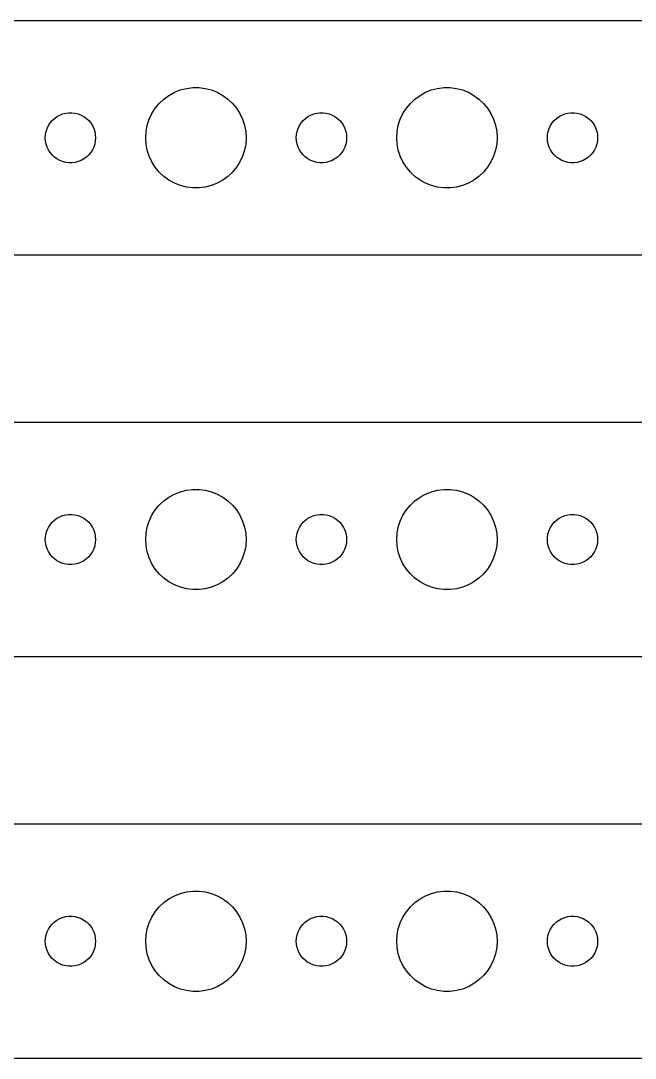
# Model space of a CAD drawing. Header units: metres. Extents: x -150 to 150, y 41 to 103.
# Drawn here: x -78 to -41.2, y 41 to 103 of the extents above; entities that cross this region are included whole.
import ezdxf

# ---------------------------------------------------------------- set-up
doc = ezdxf.new("R2010")
doc.units = ezdxf.units.M

msp = doc.modelspace()

# ---------------------------------------------------------------- linework, layer by layer
for p, q in [((144.814, 102.99), (-144.814, 102.99)), ((-69.1075, 98.533), (-68.7773, 98.7145)), ((-68.7773, 98.7145), (-68.427, 98.8532)), ((-68.427, 98.8532), (-68.0621, 98.9469)), ((-68.0621, 98.9469), (-67.6884, 98.9941)), ((-67.6884, 98.9941), (-67.3116, 98.9941)), ((-67.3116, 98.9941), (-66.9379, 98.9469)), ((-66.9379, 98.9469), (-66.573, 98.8532)), ((-66.573, 98.8532), (-66.2227, 98.7145)), ((-66.2227, 98.7145), (-65.8925, 98.533)), ((-54.1075, 98.533), (-53.7773, 98.7145)), ((-53.7773, 98.7145), (-53.427, 98.8532)), ((-53.427, 98.8532), (-53.0621, 98.9469)), ((-53.0621, 98.9469), (-52.6884, 98.9941)), ((-52.6884, 98.9941), (-52.3116, 98.9941)), ((-52.3116, 98.9941), (-51.9379, 98.9469)), ((-51.9379, 98.9469), (-51.5729, 98.8532)), ((-51.5729, 98.8532), (-51.2227, 98.7145)), ((-51.2227, 98.7145), (-50.8925, 98.533)), ((-69.927, 97.7634), (-69.6869, 98.0536)), ((-69.6869, 98.0536), (-69.4123, 98.3115)), ((-69.4123, 98.3115), (-69.1075, 98.533)), ((-65.8925, 98.533), (-65.5877, 98.3115)), ((-65.5877, 98.3115), (-65.3131, 98.0536)), ((-65.3131, 98.0536), (-65.073, 97.7634)), ((-54.927, 97.7634), (-54.6869, 98.0536)), ((-54.6869, 98.0536), (-54.4123, 98.3115)), ((-54.4123, 98.3115), (-54.1075, 98.533)), ((-50.8925, 98.533), (-50.5877, 98.3115)), ((-50.5877, 98.3115), (-50.3131, 98.0536)), ((-50.3131, 98.0536), (-50.0729, 97.7634)), ((-75.8037, 97.2665), (-75.6387, 97.3572)), ((-75.6387, 97.3572), (-75.4635, 97.4266)), ((-75.4635, 97.4266), (-75.2811, 97.4734)), ((-75.2811, 97.4734), (-75.0942, 97.497)), ((-75.0942, 97.497), (-74.9058, 97.497)), ((-74.9058, 97.497), (-74.7189, 97.4734)), ((-74.7189, 97.4734), (-74.5365, 97.4266)), ((-74.5365, 97.4266), (-74.3613, 97.3572)), ((-74.3613, 97.3572), (-74.1963, 97.2665)), ((-70.2893, 97.1044), (-70.1289, 97.4453)), ((-70.1289, 97.4453), (-69.927, 97.7634)), ((-65.073, 97.7634), (-64.8711, 97.4453)), ((-64.8711, 97.4453), (-64.7107, 97.1044)), ((-60.8037, 97.2665), (-60.6387, 97.3572)), ((-60.6387, 97.3572), (-60.4635, 97.4266)), ((-60.4635, 97.4266), (-60.2811, 97.4734)), ((-60.2811, 97.4734), (-60.0942, 97.497)), ((-60.0942, 97.497), (-59.9058, 97.497)), ((-59.9058, 97.497), (-59.7189, 97.4734)), ((-59.7189, 97.4734), (-59.5365, 97.4266)), ((-59.5365, 97.4266), (-59.3613, 97.3572)), ((-59.3613, 97.3572), (-59.1963, 97.2665)), ((-55.2893, 97.1044), (-55.1289, 97.4453)), ((-55.1289, 97.4453), (-54.927, 97.7634)), ((-50.0729, 97.7634), (-49.8711, 97.4453)), ((-49.8711, 97.4453), (-49.7107, 97.1044)), ((-45.8037, 97.2665), (-45.6387, 97.3572)), ((-45.6387, 97.3572), (-45.4635, 97.4266)), ((-45.4635, 97.4266), (-45.2811, 97.4734)), ((-45.2811, 97.4734), (-45.0942, 97.497)), ((-45.0942, 97.497), (-44.9058, 97.497)), ((-44.9058, 97.497), (-44.7189, 97.4734)), ((-44.7189, 97.4734), (-44.5365, 97.4266)), ((-44.5365, 97.4266), (-44.3613, 97.3572)), ((-44.3613, 97.3572), (-44.1963, 97.2665)), ((-76.3947, 96.5522), (-76.3145, 96.7226)), ((-76.3145, 96.7226), (-76.2135, 96.8817)), ((-76.2135, 96.8817), (-76.0934, 97.0268)), ((-76.0934, 97.0268), (-75.9561, 97.1558)), ((-75.9561, 97.1558), (-75.8037, 97.2665)), ((-74.1963, 97.2665), (-74.0439, 97.1558)), ((-74.0439, 97.1558), (-73.9065, 97.0268)), ((-73.9065, 97.0268), (-73.7865, 96.8817)), ((-73.7865, 96.8817), (-73.6855, 96.7226)), ((-73.6855, 96.7226), (-73.6053, 96.5522)), ((-70.4763, 96.376), (-70.4057, 96.7461)), ((-70.4057, 96.7461), (-70.2893, 97.1044)), ((-64.7107, 97.1044), (-64.5943, 96.7461)), ((-64.5943, 96.7461), (-64.5237, 96.376)), ((-61.3947, 96.5522), (-61.3145, 96.7226)), ((-61.3145, 96.7226), (-61.2135, 96.8817)), ((-61.2135, 96.8817), (-61.0934, 97.0268)), ((-61.0934, 97.0268), (-60.9561, 97.1558)), ((-60.9561, 97.1558), (-60.8037, 97.2665)), ((-59.1963, 97.2665), (-59.0439, 97.1558)), ((-59.0439, 97.1558), (-58.9065, 97.0268)), ((-58.9065, 97.0268), (-58.7865, 96.8817)), ((-58.7865, 96.8817), (-58.6855, 96.7226)), ((-58.6855, 96.7226), (-58.6053, 96.5522)), ((-55.4763, 96.376), (-55.4057, 96.7461)), ((-55.4057, 96.7461), (-55.2893, 97.1044)), ((-49.7107, 97.1044), (-49.5942, 96.7461)), ((-49.5942, 96.7461), (-49.5237, 96.376)), ((-46.3947, 96.5522), (-46.3145, 96.7226)), ((-46.3145, 96.7226), (-46.2135, 96.8817)), ((-46.2135, 96.8817), (-46.0934, 97.0268)), ((-46.0934, 97.0268), (-45.9561, 97.1558)), ((-45.9561, 97.1558), (-45.8037, 97.2665)), ((-44.1963, 97.2665), (-44.0439, 97.1558)), ((-44.0439, 97.1558), (-43.9065, 97.0268)), ((-43.9065, 97.0268), (-43.7865, 96.8817)), ((-43.7865, 96.8817), (-43.6855, 96.7226)), ((-43.6855, 96.7226), (-43.6053, 96.5522)), ((-76.5, 96), (-76.4882, 96.188)), ((-76.4882, 96.188), (-76.4529, 96.373)), ((-76.4529, 96.373), (-76.3947, 96.5522)), ((-73.6053, 96.5522), (-73.5471, 96.373)), ((-73.5471, 96.373), (-73.5118, 96.188)), ((-73.5118, 96.188), (-73.5, 96)), ((-70.5, 96), (-70.4763, 96.376)), ((-64.5237, 96.376), (-64.5, 96)), ((-61.5, 96), (-61.4882, 96.188)), ((-61.4882, 96.188), (-61.4529, 96.373)), ((-61.4529, 96.373), (-61.3947, 96.5522)), ((-58.6053, 96.5522), (-58.5471, 96.373)), ((-58.5471, 96.373), (-58.5118, 96.188)), ((-58.5118, 96.188), (-58.5, 96)), ((-55.5, 96), (-55.4763, 96.376)), ((-49.5237, 96.376), (-49.5, 96)), ((-46.5, 96), (-46.4882, 96.188)), ((-46.4882, 96.188), (-46.4529, 96.373)), ((-46.4529, 96.373), (-46.3947, 96.5522)), ((-43.6053, 96.5522), (-43.5471, 96.373)), ((-43.5471, 96.373), (-43.5118, 96.188)), ((-43.5118, 96.188), (-43.5, 96)), ((-76.4882, 95.812), (-76.5, 96)), ((-76.4529, 95.627), (-76.4882, 95.812)), ((-76.3947, 95.4478), (-76.4529, 95.627)), ((-73.5471, 95.627), (-73.6053, 95.4478)), ((-73.5118, 95.812), (-73.5471, 95.627)), ((-73.5, 96), (-73.5118, 95.812)), ((-70.4763, 95.624), (-70.5, 96)), ((-70.4057, 95.2539), (-70.4763, 95.624)), ((-64.5237, 95.624), (-64.5943, 95.2539)), ((-64.5, 96), (-64.5237, 95.624)), ((-61.4882, 95.812), (-61.5, 96)), ((-61.4529, 95.627), (-61.4882, 95.812)), ((-61.3947, 95.4478), (-61.4529, 95.627)), ((-58.5471, 95.627), (-58.6053, 95.4478)), ((-58.5118, 95.812), (-58.5471, 95.627)), ((-58.5, 96), (-58.5118, 95.812)), ((-55.4763, 95.624), (-55.5, 96)), ((-55.4057, 95.2539), (-55.4763, 95.624)), ((-49.5237, 95.624), (-49.5942, 95.2539)), ((-49.5, 96), (-49.5237, 95.624)), ((-46.4882, 95.812), (-46.5, 96)), ((-46.4529, 95.627), (-46.4882, 95.812)), ((-46.3947, 95.4478), (-46.4529, 95.627)), ((-43.5471, 95.627), (-43.6053, 95.4478)), ((-43.5118, 95.812), (-43.5471, 95.627)), ((-43.5, 96), (-43.5118, 95.812)), ((-76.3145, 95.2774), (-76.3947, 95.4478)), ((-76.2135, 95.1183), (-76.3145, 95.2774)), ((-76.0934, 94.9732), (-76.2135, 95.1183)), ((-75.9561, 94.8442), (-76.0934, 94.9732)), ((-75.8037, 94.7335), (-75.9561, 94.8442)), ((-74.0439, 94.8442), (-74.1963, 94.7335)), ((-73.9065, 94.9732), (-74.0439, 94.8442)), ((-73.7865, 95.1183), (-73.9065, 94.9732)), ((-73.6855, 95.2774), (-73.7865, 95.1183)), ((-73.6053, 95.4478), (-73.6855, 95.2774)), ((-70.2893, 94.8956), (-70.4057, 95.2539)), ((-70.1289, 94.5547), (-70.2893, 94.8956)), ((-64.7107, 94.8956), (-64.8711, 94.5547)), ((-64.5943, 95.2539), (-64.7107, 94.8956)), ((-61.3145, 95.2774), (-61.3947, 95.4478)), ((-61.2135, 95.1183), (-61.3145, 95.2774)), ((-61.0934, 94.9732), (-61.2135, 95.1183)), ((-60.9561, 94.8442), (-61.0934, 94.9732)), ((-60.8037, 94.7335), (-60.9561, 94.8442)), ((-59.0439, 94.8442), (-59.1963, 94.7335)), ((-58.9065, 94.9732), (-59.0439, 94.8442)), ((-58.7865, 95.1183), (-58.9065, 94.9732)), ((-58.6855, 95.2774), (-58.7865, 95.1183)), ((-58.6053, 95.4478), (-58.6855, 95.2774)), ((-55.2893, 94.8956), (-55.4057, 95.2539)), ((-55.1289, 94.5547), (-55.2893, 94.8956)), ((-49.7107, 94.8956), (-49.8711, 94.5547)), ((-49.5942, 95.2539), (-49.7107, 94.8956)), ((-46.3145, 95.2774), (-46.3947, 95.4478)), ((-46.2135, 95.1183), (-46.3145, 95.2774)), ((-46.0934, 94.9732), (-46.2135, 95.1183)), ((-45.9561, 94.8442), (-46.0934, 94.9732)), ((-45.8037, 94.7335), (-45.9561, 94.8442)), ((-44.0439, 94.8442), (-44.1963, 94.7335)), ((-43.9065, 94.9732), (-44.0439, 94.8442)), ((-43.7865, 95.1183), (-43.9065, 94.9732)), ((-43.6855, 95.2774), (-43.7865, 95.1183)), ((-43.6053, 95.4478), (-43.6855, 95.2774)), ((-75.6387, 94.6428), (-75.8037, 94.7335)), ((-75.4635, 94.5734), (-75.6387, 94.6428)), ((-75.2811, 94.5266), (-75.4635, 94.5734)), ((-75.0942, 94.503), (-75.2811, 94.5266)), ((-74.9058, 94.503), (-75.0942, 94.503)), ((-74.7189, 94.5266), (-74.9058, 94.503)), ((-74.5365, 94.5734), (-74.7189, 94.5266)), ((-74.3613, 94.6428), (-74.5365, 94.5734)), ((-74.1963, 94.7335), (-74.3613, 94.6428)), ((-69.927, 94.2366), (-70.1289, 94.5547)), ((-69.6869, 93.9464), (-69.927, 94.2366)), ((-65.073, 94.2366), (-65.3131, 93.9464)), ((-64.8711, 94.5547), (-65.073, 94.2366)), ((-60.6387, 94.6428), (-60.8037, 94.7335)), ((-60.4635, 94.5734), (-60.6387, 94.6428)), ((-60.2811, 94.5266), (-60.4635, 94.5734)), ((-60.0942, 94.503), (-60.2811, 94.5266)), ((-59.9058, 94.503), (-60.0942, 94.503)), ((-59.7189, 94.5266), (-59.9058, 94.503)), ((-59.5365, 94.5734), (-59.7189, 94.5266)), ((-59.3613, 94.6428), (-59.5365, 94.5734)), ((-59.1963, 94.7335), (-59.3613, 94.6428)), ((-54.927, 94.2366), (-55.1289, 94.5547)), ((-54.6869, 93.9464), (-54.927, 94.2366)), ((-50.0729, 94.2366), (-50.3131, 93.9464)), ((-49.8711, 94.5547), (-50.0729, 94.2366)), ((-45.6387, 94.6428), (-45.8037, 94.7335)), ((-45.4635, 94.5734), (-45.6387, 94.6428)), ((-45.2811, 94.5266), (-45.4635, 94.5734)), ((-45.0942, 94.503), (-45.2811, 94.5266)), ((-44.9058, 94.503), (-45.0942, 94.503)), ((-44.7189, 94.5266), (-44.9058, 94.503)), ((-44.5365, 94.5734), (-44.7189, 94.5266)), ((-44.3613, 94.6428), (-44.5365, 94.5734)), ((-44.1963, 94.7335), (-44.3613, 94.6428)), ((-69.4123, 93.6885), (-69.6869, 93.9464)), ((-69.1075, 93.467), (-69.4123, 93.6885)), ((-65.5877, 93.6885), (-65.8925, 93.467)), ((-65.3131, 93.9464), (-65.5877, 93.6885)), ((-54.4123, 93.6885), (-54.6869, 93.9464)), ((-54.1075, 93.467), (-54.4123, 93.6885)), ((-50.5877, 93.6885), (-50.8925, 93.467)), ((-50.3131, 93.9464), (-50.5877, 93.6885)), ((-68.7773, 93.2855), (-69.1075, 93.467)), ((-68.427, 93.1468), (-68.7773, 93.2855)), ((-68.0621, 93.0531), (-68.427, 93.1468)), ((-67.6884, 93.0059), (-68.0621, 93.0531)), ((-67.3116, 93.0059), (-67.6884, 93.0059)), ((-66.9379, 93.0531), (-67.3116, 93.0059)), ((-66.573, 93.1468), (-66.9379, 93.0531)), ((-66.2227, 93.2855), (-66.573, 93.1468)), ((-65.8925, 93.467), (-66.2227, 93.2855)), ((-53.7773, 93.2855), (-54.1075, 93.467)), ((-53.427, 93.1468), (-53.7773, 93.2855)), ((-53.0621, 93.0531), (-53.427, 93.1468)), ((-52.6884, 93.0059), (-53.0621, 93.0531)), ((-52.3116, 93.0059), (-52.6884, 93.0059)), ((-51.9379, 93.0531), (-52.3116, 93.0059)), ((-51.5729, 93.1468), (-51.9379, 93.0531)), ((-51.2227, 93.2855), (-51.5729, 93.1468)), ((-50.8925, 93.467), (-51.2227, 93.2855)), ((-144.814, 89.0099), (144.814, 89.0099)), ((144.814, 78.9901), (-144.814, 78.9901)), ((-69.4123, 74.3115), (-69.1075, 74.533)), ((-69.1075, 74.533), (-68.7773, 74.7145)), ((-68.7773, 74.7145), (-68.427, 74.8532)), ((-68.427, 74.8532), (-68.0621, 74.9469)), ((-68.0621, 74.9469), (-67.6884, 74.9941)), ((-67.6884, 74.9941), (-67.3116, 74.9941)), ((-67.3116, 74.9941), (-66.9379, 74.9469)), ((-66.9379, 74.9469), (-66.573, 74.8532)), ((-66.573, 74.8532), (-66.2227, 74.7145)), ((-66.2227, 74.7145), (-65.8925, 74.533)), ((-65.8925, 74.533), (-65.5877, 74.3115)), ((-54.4123, 74.3115), (-54.1075, 74.533)), ((-54.1075, 74.533), (-53.7773, 74.7145)), ((-53.7773, 74.7145), (-53.427, 74.8532)), ((-53.427, 74.8532), (-53.0621, 74.9469)), ((-53.0621, 74.9469), (-52.6884, 74.9941)), ((-52.6884, 74.9941), (-52.3116, 74.9941)), ((-52.3116, 74.9941), (-51.9379, 74.9469)), ((-51.9379, 74.9469), (-51.5729, 74.8532)), ((-51.5729, 74.8532), (-51.2227, 74.7145)), ((-51.2227, 74.7145), (-50.8925, 74.533)), ((-50.8925, 74.533), (-50.5877, 74.3115)), ((-70.1289, 73.4453), (-69.927, 73.7634)), ((-69.927, 73.7634), (-69.6869, 74.0536)), ((-69.6869, 74.0536), (-69.4123, 74.3115)), ((-65.5877, 74.3115), (-65.3131, 74.0536)), ((-65.3131, 74.0536), (-65.073, 73.7634)), ((-65.073, 73.7634), (-64.8711, 73.4453)), ((-55.1289, 73.4453), (-54.927, 73.7634)), ((-54.927, 73.7634), (-54.6869, 74.0536)), ((-54.6869, 74.0536), (-54.4123, 74.3115)), ((-50.5877, 74.3115), (-50.3131, 74.0536)), ((-50.3131, 74.0536), (-50.0729, 73.7634)), ((-50.0729, 73.7634), (-49.8711, 73.4453)), ((-76.0934, 73.0268), (-75.9561, 73.1558)), ((-75.9561, 73.1558), (-75.8037, 73.2665)), ((-75.8037, 73.2665), (-75.6387, 73.3572)), ((-75.6387, 73.3572), (-75.4635, 73.4266)), ((-75.4635, 73.4266), (-75.2811, 73.4734)), ((-75.2811, 73.4734), (-75.0942, 73.497)), ((-75.0942, 73.497), (-74.9058, 73.497)), ((-74.9058, 73.497), (-74.7189, 73.4734)), ((-74.7189, 73.4734), (-74.5365, 73.4266)), ((-74.5365, 73.4266), (-74.3613, 73.3572)), ((-74.3613, 73.3572), (-74.1963, 73.2665)), ((-74.1963, 73.2665), (-74.0439, 73.1558)), ((-74.0439, 73.1558), (-73.9065, 73.0268)), ((-70.2893, 73.1044), (-70.1289, 73.4453)), ((-64.8711, 73.4453), (-64.7107, 73.1044)), ((-61.0934, 73.0268), (-60.9561, 73.1558)), ((-60.9561, 73.1558), (-60.8037, 73.2665)), ((-60.8037, 73.2665), (-60.6387, 73.3572)), ((-60.6387, 73.3572), (-60.4635, 73.4266)), ((-60.4635, 73.4266), (-60.2811, 73.4734)), ((-60.2811, 73.4734), (-60.0942, 73.497)), ((-60.0942, 73.497), (-59.9058, 73.497)), ((-59.9058, 73.497), (-59.7189, 73.4734)), ((-59.7189, 73.4734), (-59.5365, 73.4266)), ((-59.5365, 73.4266), (-59.3613, 73.3572)), ((-59.3613, 73.3572), (-59.1963, 73.2665)), ((-59.1963, 73.2665), (-59.0439, 73.1558)), ((-59.0439, 73.1558), (-58.9065, 73.0268)), ((-55.2893, 73.1044), (-55.1289, 73.4453)), ((-49.8711, 73.4453), (-49.7107, 73.1044)), ((-46.0934, 73.0268), (-45.9561, 73.1558)), ((-45.9561, 73.1558), (-45.8037, 73.2665)), ((-45.8037, 73.2665), (-45.6387, 73.3572)), ((-45.6387, 73.3572), (-45.4635, 73.4266)), ((-45.4635, 73.4266), (-45.2811, 73.4734)), ((-45.2811, 73.4734), (-45.0942, 73.497)), ((-45.0942, 73.497), (-44.9058, 73.497)), ((-44.9058, 73.497), (-44.7189, 73.4734)), ((-44.7189, 73.4734), (-44.5365, 73.4266)), ((-44.5365, 73.4266), (-44.3613, 73.3572)), ((-44.3613, 73.3572), (-44.1963, 73.2665)), ((-44.1963, 73.2665), (-44.0439, 73.1558)), ((-44.0439, 73.1558), (-43.9065, 73.0268)), ((-76.4529, 72.373), (-76.3947, 72.5522)), ((-76.3947, 72.5522), (-76.3145, 72.7226)), ((-76.3145, 72.7226), (-76.2135, 72.8817)), ((-76.2135, 72.8817), (-76.0934, 73.0268)), ((-73.9065, 73.0268), (-73.7865, 72.8817)), ((-73.7865, 72.8817), (-73.6855, 72.7226)), ((-73.6855, 72.7226), (-73.6053, 72.5522)), ((-73.6053, 72.5522), (-73.5471, 72.373)), ((-70.4763, 72.376), (-70.4057, 72.7461)), ((-70.4057, 72.7461), (-70.2893, 73.1044)), ((-64.7107, 73.1044), (-64.5943, 72.7461)), ((-64.5943, 72.7461), (-64.5237, 72.376)), ((-61.4529, 72.373), (-61.3947, 72.5522)), ((-61.3947, 72.5522), (-61.3145, 72.7226)), ((-61.3145, 72.7226), (-61.2135, 72.8817)), ((-61.2135, 72.8817), (-61.0934, 73.0268)), ((-58.9065, 73.0268), (-58.7865, 72.8817)), ((-58.7865, 72.8817), (-58.6855, 72.7226)), ((-58.6855, 72.7226), (-58.6053, 72.5522)), ((-58.6053, 72.5522), (-58.5471, 72.373)), ((-55.4763, 72.376), (-55.4057, 72.7461)), ((-55.4057, 72.7461), (-55.2893, 73.1044)), ((-49.7107, 73.1044), (-49.5942, 72.7461)), ((-49.5942, 72.7461), (-49.5237, 72.376)), ((-46.4529, 72.373), (-46.3947, 72.5522)), ((-46.3947, 72.5522), (-46.3145, 72.7226)), ((-46.3145, 72.7226), (-46.2135, 72.8817)), ((-46.2135, 72.8817), (-46.0934, 73.0268)), ((-43.9065, 73.0268), (-43.7865, 72.8817)), ((-43.7865, 72.8817), (-43.6855, 72.7226)), ((-43.6855, 72.7226), (-43.6053, 72.5522)), ((-43.6053, 72.5522), (-43.5471, 72.373)), ((-76.5, 72), (-76.4882, 72.188)), ((-76.4882, 71.812), (-76.5, 72)), ((-76.4882, 72.188), (-76.4529, 72.373)), ((-73.5471, 72.373), (-73.5118, 72.188)), ((-73.5118, 72.188), (-73.5, 72)), ((-73.5, 72), (-73.5118, 71.812)), ((-70.5, 72), (-70.4763, 72.376)), ((-70.4763, 71.624), (-70.5, 72)), ((-64.5237, 72.376), (-64.5, 72)), ((-64.5, 72), (-64.5237, 71.624)), ((-61.5, 72), (-61.4882, 72.188)), ((-61.4882, 71.812), (-61.5, 72)), ((-61.4882, 72.188), (-61.4529, 72.373)), ((-58.5471, 72.373), (-58.5118, 72.188)), ((-58.5118, 72.188), (-58.5, 72)), ((-58.5, 72), (-58.5118, 71.812)), ((-55.5, 72), (-55.4763, 72.376)), ((-55.4763, 71.624), (-55.5, 72)), ((-49.5237, 72.376), (-49.5, 72)), ((-49.5, 72), (-49.5237, 71.624)), ((-46.5, 72), (-46.4882, 72.188)), ((-46.4882, 71.812), (-46.5, 72)), ((-46.4882, 72.188), (-46.4529, 72.373)), ((-43.5471, 72.373), (-43.5118, 72.188)), ((-43.5118, 72.188), (-43.5, 72)), ((-43.5, 72), (-43.5118, 71.812)), ((-76.4529, 71.627), (-76.4882, 71.812)), ((-76.3947, 71.4478), (-76.4529, 71.627)), ((-76.3145, 71.2774), (-76.3947, 71.4478)), ((-76.2135, 71.1183), (-76.3145, 71.2774)), ((-73.6855, 71.2774), (-73.7865, 71.1183)), ((-73.6053, 71.4478), (-73.6855, 71.2774)), ((-73.5471, 71.627), (-73.6053, 71.4478)), ((-73.5118, 71.812), (-73.5471, 71.627)), ((-70.4057, 71.2539), (-70.4763, 71.624)), ((-64.5237, 71.624), (-64.5943, 71.2539)), ((-61.4529, 71.627), (-61.4882, 71.812)), ((-61.3947, 71.4478), (-61.4529, 71.627)), ((-61.3145, 71.2774), (-61.3947, 71.4478)), ((-61.2135, 71.1183), (-61.3145, 71.2774)), ((-58.6855, 71.2774), (-58.7865, 71.1183)), ((-58.6053, 71.4478), (-58.6855, 71.2774)), ((-58.5471, 71.627), (-58.6053, 71.4478)), ((-58.5118, 71.812), (-58.5471, 71.627)), ((-55.4057, 71.2539), (-55.4763, 71.624)), ((-49.5237, 71.624), (-49.5942, 71.2539)), ((-46.4529, 71.627), (-46.4882, 71.812)), ((-46.3947, 71.4478), (-46.4529, 71.627)), ((-46.3145, 71.2774), (-46.3947, 71.4478)), ((-46.2135, 71.1183), (-46.3145, 71.2774)), ((-43.6855, 71.2774), (-43.7865, 71.1183)), ((-43.6053, 71.4478), (-43.6855, 71.2774)), ((-43.5471, 71.627), (-43.6053, 71.4478)), ((-43.5118, 71.812), (-43.5471, 71.627)), ((-76.0934, 70.9732), (-76.2135, 71.1183)), ((-75.9561, 70.8442), (-76.0934, 70.9732)), ((-75.8037, 70.7335), (-75.9561, 70.8442)), ((-75.6387, 70.6428), (-75.8037, 70.7335)), ((-74.1963, 70.7335), (-74.3613, 70.6428)), ((-74.0439, 70.8442), (-74.1963, 70.7335)), ((-73.9065, 70.9732), (-74.0439, 70.8442)), ((-73.7865, 71.1183), (-73.9065, 70.9732)), ((-70.2893, 70.8956), (-70.4057, 71.2539)), ((-70.1289, 70.5547), (-70.2893, 70.8956)), ((-64.7107, 70.8956), (-64.8711, 70.5547)), ((-64.5943, 71.2539), (-64.7107, 70.8956)), ((-61.0934, 70.9732), (-61.2135, 71.1183)), ((-60.9561, 70.8442), (-61.0934, 70.9732)), ((-60.8037, 70.7335), (-60.9561, 70.8442)), ((-60.6387, 70.6428), (-60.8037, 70.7335)), ((-59.1963, 70.7335), (-59.3613, 70.6428)), ((-59.0439, 70.8442), (-59.1963, 70.7335)), ((-58.9065, 70.9732), (-59.0439, 70.8442)), ((-58.7865, 71.1183), (-58.9065, 70.9732)), ((-55.2893, 70.8956), (-55.4057, 71.2539)), ((-55.1289, 70.5547), (-55.2893, 70.8956)), ((-49.7107, 70.8956), (-49.8711, 70.5547)), ((-49.5942, 71.2539), (-49.7107, 70.8956)), ((-46.0934, 70.9732), (-46.2135, 71.1183)), ((-45.9561, 70.8442), (-46.0934, 70.9732)), ((-45.8037, 70.7335), (-45.9561, 70.8442)), ((-45.6387, 70.6428), (-45.8037, 70.7335)), ((-44.1963, 70.7335), (-44.3613, 70.6428)), ((-44.0439, 70.8442), (-44.1963, 70.7335)), ((-43.9065, 70.9732), (-44.0439, 70.8442)), ((-43.7865, 71.1183), (-43.9065, 70.9732)), ((-75.4635, 70.5734), (-75.6387, 70.6428)), ((-75.2811, 70.5266), (-75.4635, 70.5734)), ((-75.0942, 70.503), (-75.2811, 70.5266)), ((-74.9058, 70.503), (-75.0942, 70.503)), ((-74.7189, 70.5266), (-74.9058, 70.503)), ((-74.5365, 70.5734), (-74.7189, 70.5266)), ((-74.3613, 70.6428), (-74.5365, 70.5734)), ((-69.927, 70.2366), (-70.1289, 70.5547)), ((-69.6869, 69.9464), (-69.927, 70.2366)), ((-65.073, 70.2366), (-65.3131, 69.9464)), ((-64.8711, 70.5547), (-65.073, 70.2366)), ((-60.4635, 70.5734), (-60.6387, 70.6428)), ((-60.2811, 70.5266), (-60.4635, 70.5734)), ((-60.0942, 70.503), (-60.2811, 70.5266)), ((-59.9058, 70.503), (-60.0942, 70.503)), ((-59.7189, 70.5266), (-59.9058, 70.503)), ((-59.5365, 70.5734), (-59.7189, 70.5266)), ((-59.3613, 70.6428), (-59.5365, 70.5734)), ((-54.927, 70.2366), (-55.1289, 70.5547)), ((-54.6869, 69.9464), (-54.927, 70.2366)), ((-50.0729, 70.2366), (-50.3131, 69.9464)), ((-49.8711, 70.5547), (-50.0729, 70.2366)), ((-45.4635, 70.5734), (-45.6387, 70.6428)), ((-45.2811, 70.5266), (-45.4635, 70.5734)), ((-45.0942, 70.503), (-45.2811, 70.5266)), ((-44.9058, 70.503), (-45.0942, 70.503)), ((-44.7189, 70.5266), (-44.9058, 70.503)), ((-44.5365, 70.5734), (-44.7189, 70.5266)), ((-44.3613, 70.6428), (-44.5365, 70.5734)), ((-69.4123, 69.6885), (-69.6869, 69.9464)), ((-69.1075, 69.467), (-69.4123, 69.6885)), ((-68.7773, 69.2855), (-69.1075, 69.467)), ((-65.8925, 69.467), (-66.2227, 69.2855)), ((-65.5877, 69.6885), (-65.8925, 69.467)), ((-65.3131, 69.9464), (-65.5877, 69.6885)), ((-54.4123, 69.6885), (-54.6869, 69.9464)), ((-54.1075, 69.467), (-54.4123, 69.6885)), ((-53.7773, 69.2855), (-54.1075, 69.467)), ((-50.8925, 69.467), (-51.2227, 69.2855)), ((-50.5877, 69.6885), (-50.8925, 69.467)), ((-50.3131, 69.9464), (-50.5877, 69.6885)), ((-68.427, 69.1468), (-68.7773, 69.2855)), ((-68.0621, 69.0531), (-68.427, 69.1468)), ((-67.6884, 69.0059), (-68.0621, 69.0531)), ((-67.3116, 69.0059), (-67.6884, 69.0059)), ((-66.9379, 69.0531), (-67.3116, 69.0059)), ((-66.573, 69.1468), (-66.9379, 69.0531)), ((-66.2227, 69.2855), (-66.573, 69.1468)), ((-53.427, 69.1468), (-53.7773, 69.2855)), ((-53.0621, 69.0531), (-53.427, 69.1468)), ((-52.6884, 69.0059), (-53.0621, 69.0531)), ((-52.3116, 69.0059), (-52.6884, 69.0059)), ((-51.9379, 69.0531), (-52.3116, 69.0059)), ((-51.5729, 69.1468), (-51.9379, 69.0531)), ((-51.2227, 69.2855), (-51.5729, 69.1468)), ((-144.814, 65.0099), (144.814, 65.0099)), ((144.814, 54.9901), (-144.814, 54.9901)), ((-68.7773, 50.7145), (-68.427, 50.8532)), ((-68.427, 50.8532), (-68.0621, 50.9469)), ((-68.0621, 50.9469), (-67.6884, 50.9941)), ((-67.6884, 50.9941), (-67.3116, 50.9941)), ((-67.3116, 50.9941), (-66.9379, 50.9469)), ((-66.9379, 50.9469), (-66.573, 50.8532)), ((-66.573, 50.8532), (-66.2227, 50.7145)), ((-53.7773, 50.7145), (-53.427, 50.8532)), ((-53.427, 50.8532), (-53.0621, 50.9469)), ((-53.0621, 50.9469), (-52.6884, 50.9941)), ((-52.6884, 50.9941), (-52.3116, 50.9941)), ((-52.3116, 50.9941), (-51.9379, 50.9469)), ((-51.9379, 50.9469), (-51.5729, 50.8532)), ((-51.5729, 50.8532), (-51.2227, 50.7145)), ((-69.6869, 50.0536), (-69.4123, 50.3115)), ((-69.4123, 50.3115), (-69.1075, 50.533)), ((-69.1075, 50.533), (-68.7773, 50.7145)), ((-66.2227, 50.7145), (-65.8925, 50.533)), ((-65.8925, 50.533), (-65.5877, 50.3115)), ((-65.5877, 50.3115), (-65.3131, 50.0536)), ((-54.6869, 50.0536), (-54.4123, 50.3115)), ((-54.4123, 50.3115), (-54.1075, 50.533)), ((-54.1075, 50.533), (-53.7773, 50.7145)), ((-51.2227, 50.7145), (-50.8925, 50.533)), ((-50.8925, 50.533), (-50.5877, 50.3115)), ((-50.5877, 50.3115), (-50.3131, 50.0536)), ((-70.1289, 49.4453), (-69.927, 49.7634)), ((-69.927, 49.7634), (-69.6869, 50.0536)), ((-65.3131, 50.0536), (-65.073, 49.7634)), ((-65.073, 49.7634), (-64.8711, 49.4453)), ((-55.1289, 49.4453), (-54.927, 49.7634)), ((-54.927, 49.7634), (-54.6869, 50.0536)), ((-50.3131, 50.0536), (-50.0729, 49.7634)), ((-50.0729, 49.7634), (-49.8711, 49.4453)), ((-76.2135, 48.8817), (-76.0934, 49.0268)), ((-76.0934, 49.0268), (-75.9561, 49.1558)), ((-75.9561, 49.1558), (-75.8037, 49.2665)), ((-75.8037, 49.2665), (-75.6387, 49.3572)), ((-75.6387, 49.3572), (-75.4635, 49.4266)), ((-75.4635, 49.4266), (-75.2811, 49.4734)), ((-75.2811, 49.4734), (-75.0942, 49.497)), ((-75.0942, 49.497), (-74.9058, 49.497)), ((-74.9058, 49.497), (-74.7189, 49.4734)), ((-74.7189, 49.4734), (-74.5365, 49.4266)), ((-74.5365, 49.4266), (-74.3613, 49.3572)), ((-74.3613, 49.3572), (-74.1963, 49.2665)), ((-74.1963, 49.2665), (-74.0439, 49.1558)), ((-74.0439, 49.1558), (-73.9065, 49.0268)), ((-73.9065, 49.0268), (-73.7865, 48.8817)), ((-70.4057, 48.7461), (-70.2893, 49.1044)), ((-70.2893, 49.1044), (-70.1289, 49.4453)), ((-64.8711, 49.4453), (-64.7107, 49.1044)), ((-64.7107, 49.1044), (-64.5943, 48.7461)), ((-61.2135, 48.8817), (-61.0934, 49.0268)), ((-61.0934, 49.0268), (-60.9561, 49.1558)), ((-60.9561, 49.1558), (-60.8037, 49.2665)), ((-60.8037, 49.2665), (-60.6387, 49.3572)), ((-60.6387, 49.3572), (-60.4635, 49.4266)), ((-60.4635, 49.4266), (-60.2811, 49.4734)), ((-60.2811, 49.4734), (-60.0942, 49.497)), ((-60.0942, 49.497), (-59.9058, 49.497)), ((-59.9058, 49.497), (-59.7189, 49.4734)), ((-59.7189, 49.4734), (-59.5365, 49.4266)), ((-59.5365, 49.4266), (-59.3613, 49.3572)), ((-59.3613, 49.3572), (-59.1963, 49.2665)), ((-59.1963, 49.2665), (-59.0439, 49.1558)), ((-59.0439, 49.1558), (-58.9065, 49.0268)), ((-58.9065, 49.0268), (-58.7865, 48.8817)), ((-55.4057, 48.7461), (-55.2893, 49.1044)), ((-55.2893, 49.1044), (-55.1289, 49.4453)), ((-49.8711, 49.4453), (-49.7107, 49.1044)), ((-49.7107, 49.1044), (-49.5942, 48.7461)), ((-46.2135, 48.8817), (-46.0934, 49.0268)), ((-46.0934, 49.0268), (-45.9561, 49.1558)), ((-45.9561, 49.1558), (-45.8037, 49.2665)), ((-45.8037, 49.2665), (-45.6387, 49.3572)), ((-45.6387, 49.3572), (-45.4635, 49.4266)), ((-45.4635, 49.4266), (-45.2811, 49.4734)), ((-45.2811, 49.4734), (-45.0942, 49.497)), ((-45.0942, 49.497), (-44.9058, 49.497)), ((-44.9058, 49.497), (-44.7189, 49.4734)), ((-44.7189, 49.4734), (-44.5365, 49.4266)), ((-44.5365, 49.4266), (-44.3613, 49.3572)), ((-44.3613, 49.3572), (-44.1963, 49.2665)), ((-44.1963, 49.2665), (-44.0439, 49.1558)), ((-44.0439, 49.1558), (-43.9065, 49.0268)), ((-43.9065, 49.0268), (-43.7865, 48.8817)), ((-76.4882, 48.188), (-76.4529, 48.373)), ((-76.4529, 48.373), (-76.3947, 48.5522)), ((-76.3947, 48.5522), (-76.3145, 48.7226)), ((-76.3145, 48.7226), (-76.2135, 48.8817)), ((-73.7865, 48.8817), (-73.6855, 48.7226)), ((-73.6855, 48.7226), (-73.6053, 48.5522)), ((-73.6053, 48.5522), (-73.5471, 48.373)), ((-73.5471, 48.373), (-73.5118, 48.188)), ((-70.5, 48), (-70.4763, 48.376)), ((-70.4763, 48.376), (-70.4057, 48.7461)), ((-64.5943, 48.7461), (-64.5237, 48.376)), ((-64.5237, 48.376), (-64.5, 48)), ((-61.4882, 48.188), (-61.4529, 48.373)), ((-61.4529, 48.373), (-61.3947, 48.5522)), ((-61.3947, 48.5522), (-61.3145, 48.7226)), ((-61.3145, 48.7226), (-61.2135, 48.8817)), ((-58.7865, 48.8817), (-58.6855, 48.7226)), ((-58.6855, 48.7226), (-58.6053, 48.5522)), ((-58.6053, 48.5522), (-58.5471, 48.373)), ((-58.5471, 48.373), (-58.5118, 48.188)), ((-55.5, 48), (-55.4763, 48.376)), ((-55.4763, 48.376), (-55.4057, 48.7461)), ((-49.5942, 48.7461), (-49.5237, 48.376)), ((-49.5237, 48.376), (-49.5, 48)), ((-46.4882, 48.188), (-46.4529, 48.373)), ((-46.4529, 48.373), (-46.3947, 48.5522)), ((-46.3947, 48.5522), (-46.3145, 48.7226)), ((-46.3145, 48.7226), (-46.2135, 48.8817)), ((-43.7865, 48.8817), (-43.6855, 48.7226)), ((-43.6855, 48.7226), (-43.6053, 48.5522)), ((-43.6053, 48.5522), (-43.5471, 48.373)), ((-43.5471, 48.373), (-43.5118, 48.188)), ((-76.5, 48), (-76.4882, 48.188)), ((-76.4882, 47.812), (-76.5, 48)), ((-76.4529, 47.627), (-76.4882, 47.812)), ((-73.5118, 47.812), (-73.5471, 47.627)), ((-73.5118, 48.188), (-73.5, 48)), ((-73.5, 48), (-73.5118, 47.812)), ((-70.4763, 47.624), (-70.5, 48)), ((-64.5, 48), (-64.5237, 47.624)), ((-61.5, 48), (-61.4882, 48.188)), ((-61.4882, 47.812), (-61.5, 48)), ((-61.4529, 47.627), (-61.4882, 47.812)), ((-58.5118, 47.812), (-58.5471, 47.627)), ((-58.5118, 48.188), (-58.5, 48)), ((-58.5, 48), (-58.5118, 47.812)), ((-55.4763, 47.624), (-55.5, 48)), ((-49.5, 48), (-49.5237, 47.624)), ((-46.5, 48), (-46.4882, 48.188)), ((-46.4882, 47.812), (-46.5, 48)), ((-46.4529, 47.627), (-46.4882, 47.812)), ((-43.5118, 47.812), (-43.5471, 47.627)), ((-43.5118, 48.188), (-43.5, 48)), ((-43.5, 48), (-43.5118, 47.812)), ((-76.3947, 47.4478), (-76.4529, 47.627)), ((-76.3145, 47.2774), (-76.3947, 47.4478)), ((-76.2135, 47.1183), (-76.3145, 47.2774)), ((-76.0934, 46.9732), (-76.2135, 47.1183)), ((-73.7865, 47.1183), (-73.9065, 46.9732)), ((-73.6855, 47.2774), (-73.7865, 47.1183)), ((-73.6053, 47.4478), (-73.6855, 47.2774)), ((-73.5471, 47.627), (-73.6053, 47.4478)), ((-70.4057, 47.2539), (-70.4763, 47.624)), ((-70.2893, 46.8956), (-70.4057, 47.2539)), ((-64.5943, 47.2539), (-64.7107, 46.8956)), ((-64.5237, 47.624), (-64.5943, 47.2539)), ((-61.3947, 47.4478), (-61.4529, 47.627)), ((-61.3145, 47.2774), (-61.3947, 47.4478)), ((-61.2135, 47.1183), (-61.3145, 47.2774)), ((-61.0934, 46.9732), (-61.2135, 47.1183)), ((-58.7865, 47.1183), (-58.9065, 46.9732)), ((-58.6855, 47.2774), (-58.7865, 47.1183)), ((-58.6053, 47.4478), (-58.6855, 47.2774)), ((-58.5471, 47.627), (-58.6053, 47.4478)), ((-55.4057, 47.2539), (-55.4763, 47.624)), ((-55.2893, 46.8956), (-55.4057, 47.2539)), ((-49.5942, 47.2539), (-49.7107, 46.8956)), ((-49.5237, 47.624), (-49.5942, 47.2539)), ((-46.3947, 47.4478), (-46.4529, 47.627)), ((-46.3145, 47.2774), (-46.3947, 47.4478)), ((-46.2135, 47.1183), (-46.3145, 47.2774)), ((-46.0934, 46.9732), (-46.2135, 47.1183)), ((-43.7865, 47.1183), (-43.9065, 46.9732)), ((-43.6855, 47.2774), (-43.7865, 47.1183)), ((-43.6053, 47.4478), (-43.6855, 47.2774)), ((-43.5471, 47.627), (-43.6053, 47.4478)), ((-75.9561, 46.8442), (-76.0934, 46.9732)), ((-75.8037, 46.7335), (-75.9561, 46.8442)), ((-75.6387, 46.6428), (-75.8037, 46.7335)), ((-75.4635, 46.5734), (-75.6387, 46.6428)), ((-75.2811, 46.5266), (-75.4635, 46.5734)), ((-75.0942, 46.503), (-75.2811, 46.5266)), ((-74.9058, 46.503), (-75.0942, 46.503)), ((-74.7189, 46.5266), (-74.9058, 46.503)), ((-74.5365, 46.5734), (-74.7189, 46.5266)), ((-74.3613, 46.6428), (-74.5365, 46.5734)), ((-74.1963, 46.7335), (-74.3613, 46.6428)), ((-74.0439, 46.8442), (-74.1963, 46.7335)), ((-73.9065, 46.9732), (-74.0439, 46.8442)), ((-70.1289, 46.5547), (-70.2893, 46.8956)), ((-69.927, 46.2366), (-70.1289, 46.5547)), ((-64.8711, 46.5547), (-65.073, 46.2366)), ((-64.7107, 46.8956), (-64.8711, 46.5547)), ((-60.9561, 46.8442), (-61.0934, 46.9732)), ((-60.8037, 46.7335), (-60.9561, 46.8442)), ((-60.6387, 46.6428), (-60.8037, 46.7335)), ((-60.4635, 46.5734), (-60.6387, 46.6428)), ((-60.2811, 46.5266), (-60.4635, 46.5734)), ((-60.0942, 46.503), (-60.2811, 46.5266)), ((-59.9058, 46.503), (-60.0942, 46.503)), ((-59.7189, 46.5266), (-59.9058, 46.503)), ((-59.5365, 46.5734), (-59.7189, 46.5266)), ((-59.3613, 46.6428), (-59.5365, 46.5734)), ((-59.1963, 46.7335), (-59.3613, 46.6428)), ((-59.0439, 46.8442), (-59.1963, 46.7335)), ((-58.9065, 46.9732), (-59.0439, 46.8442)), ((-55.1289, 46.5547), (-55.2893, 46.8956)), ((-54.927, 46.2366), (-55.1289, 46.5547)), ((-49.8711, 46.5547), (-50.0729, 46.2366)), ((-49.7107, 46.8956), (-49.8711, 46.5547)), ((-45.9561, 46.8442), (-46.0934, 46.9732)), ((-45.8037, 46.7335), (-45.9561, 46.8442)), ((-45.6387, 46.6428), (-45.8037, 46.7335)), ((-45.4635, 46.5734), (-45.6387, 46.6428)), ((-45.2811, 46.5266), (-45.4635, 46.5734)), ((-45.0942, 46.503), (-45.2811, 46.5266)), ((-44.9058, 46.503), (-45.0942, 46.503)), ((-44.7189, 46.5266), (-44.9058, 46.503)), ((-44.5365, 46.5734), (-44.7189, 46.5266)), ((-44.3613, 46.6428), (-44.5365, 46.5734)), ((-44.1963, 46.7335), (-44.3613, 46.6428)), ((-44.0439, 46.8442), (-44.1963, 46.7335)), ((-43.9065, 46.9732), (-44.0439, 46.8442)), ((-69.6869, 45.9464), (-69.927, 46.2366)), ((-69.4123, 45.6885), (-69.6869, 45.9464)), ((-65.3131, 45.9464), (-65.5877, 45.6885)), ((-65.073, 46.2366), (-65.3131, 45.9464)), ((-54.6869, 45.9464), (-54.927, 46.2366)), ((-54.4123, 45.6885), (-54.6869, 45.9464)), ((-50.3131, 45.9464), (-50.5877, 45.6885)), ((-50.0729, 46.2366), (-50.3131, 45.9464)), ((-69.1075, 45.467), (-69.4123, 45.6885)), ((-68.7773, 45.2855), (-69.1075, 45.467)), ((-68.427, 45.1468), (-68.7773, 45.2855)), ((-66.2227, 45.2855), (-66.573, 45.1468)), ((-65.8925, 45.467), (-66.2227, 45.2855)), ((-65.5877, 45.6885), (-65.8925, 45.467)), ((-54.1075, 45.467), (-54.4123, 45.6885)), ((-53.7773, 45.2855), (-54.1075, 45.467)), ((-53.427, 45.1468), (-53.7773, 45.2855)), ((-51.2227, 45.2855), (-51.5729, 45.1468)), ((-50.8925, 45.467), (-51.2227, 45.2855)), ((-50.5877, 45.6885), (-50.8925, 45.467)), ((-68.0621, 45.0531), (-68.427, 45.1468)), ((-67.6884, 45.0059), (-68.0621, 45.0531)), ((-67.3116, 45.0059), (-67.6884, 45.0059)), ((-66.9379, 45.0531), (-67.3116, 45.0059)), ((-66.573, 45.1468), (-66.9379, 45.0531)), ((-53.0621, 45.0531), (-53.427, 45.1468)), ((-52.6884, 45.0059), (-53.0621, 45.0531)), ((-52.3116, 45.0059), (-52.6884, 45.0059)), ((-51.9379, 45.0531), (-52.3116, 45.0059)), ((-51.5729, 45.1468), (-51.9379, 45.0531)), ((-144.814, 41.0099), (144.814, 41.0099))]:
    msp.add_line(p, q)

doc.saveas('drawing.dxf')
